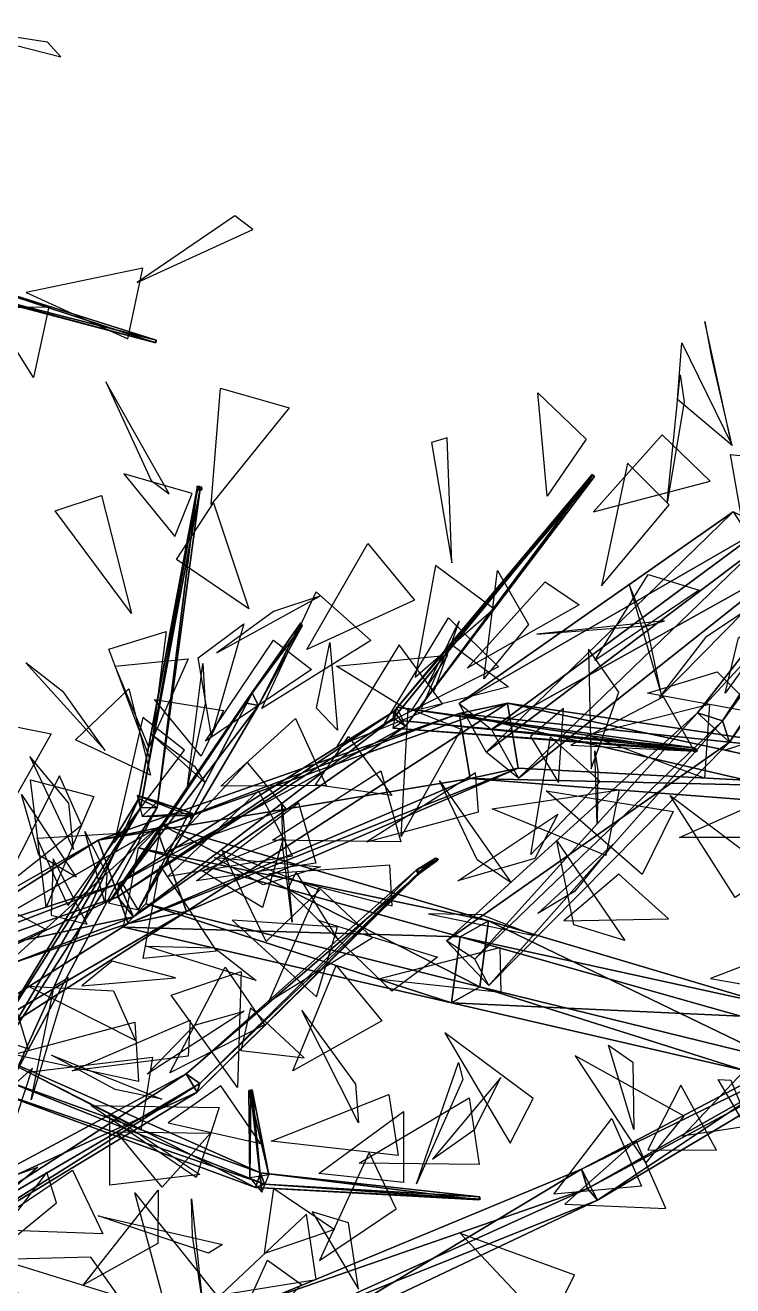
# Model space of a CAD drawing. Extents: x -154 to 171, y -158 to 169.
# Drawn here: x 92.1 to 120.8, y 2.1 to 53.1 of the extents above; entities that cross this region are included whole.
import ezdxf

# ---------------------------------------------------------------- set-up
doc = ezdxf.new("R2010")
doc.units = 0
doc.layers.add('Branches', color=15, linetype='CONTINUOUS')
doc.layers.add('Leaves', color=3, linetype='CONTINUOUS')

msp = doc.modelspace()

# ---------------------------------------------------------------- linework, layer by layer
at = {"layer": 'Branches', "color": 15}
for points in [[(97.456474, 40.371693, 258.036316), (87.174484, 42.998077, 260.845367), (87.386421, 43.541843, 261.207886)], [(97.44194, 40.256241, 258.094055), (87.386421, 43.541843, 261.207886), (87.249359, 42.94421, 261.533417)], [(97.44194, 40.256241, 258.094055), (97.456474, 40.371693, 258.036316), (87.386421, 43.541843, 261.207886)], [(97.456474, 40.371693, 258.036316), (97.407539, 40.271458, 257.969727), (87.174484, 42.998077, 260.845367)], [(97.407539, 40.271458, 257.969727), (87.249359, 42.94421, 261.533417), (87.174484, 42.998077, 260.845367)], [(97.407539, 40.271458, 257.969727), (97.44194, 40.256241, 258.094055), (87.249359, 42.94421, 261.533417)], [(97.44194, 40.256241, 258.094055), (97.407539, 40.271458, 257.969727), (97.456474, 40.371693, 258.036316)], [(115.128387, 34.92141, 281.244843), (107.078766, 25.045296, 283.081451), (107.086266, 25.315788, 283.812775)], [(115.128387, 34.92141, 281.244843), (115.136124, 34.885933, 281.120117), (107.078766, 25.045296, 283.081451)], [(115.136124, 34.885933, 281.120117), (107.561119, 24.719757, 283.61264), (107.078766, 25.045296, 283.081451)], [(115.220604, 34.838318, 281.206543), (115.128387, 34.92141, 281.244843), (107.086266, 25.315788, 283.812775)], [(115.220604, 34.838318, 281.206543), (107.086266, 25.315788, 283.812775), (107.561119, 24.719757, 283.61264)], [(115.136124, 34.885933, 281.120117), (115.220604, 34.838318, 281.206543), (107.561119, 24.719757, 283.61264)], [(115.220604, 34.838318, 281.206543), (115.136124, 34.885933, 281.120117), (115.128387, 34.92141, 281.244843)], [(127.919899, 34.497971, 215.540115), (127.176788, 35.217472, 215.495621), (119.395866, 25.259792, 209.751678)], [(127.176788, 35.217472, 215.495621), (120.401184, 24.946177, 208.337311), (119.395866, 25.259792, 209.751678)], [(127.176788, 35.217472, 215.495621), (127.916725, 35.191116, 214.756577), (120.401184, 24.946177, 208.337311)], [(127.916725, 35.191116, 214.756577), (120.681229, 24.083467, 209.849518), (120.401184, 24.946177, 208.337311)], [(127.916725, 35.191116, 214.756577), (127.919899, 34.497971, 215.540115), (120.681229, 24.083467, 209.849518)], [(99.130264, 34.309441, 312.997101), (99.120621, 34.373901, 312.881012), (96.755936, 21.799551, 307.345947)], [(99.120621, 34.373901, 312.881012), (97.49157, 21.431707, 307.567444), (96.755936, 21.799551, 307.345947)], [(99.130264, 34.309441, 312.997101), (96.755936, 21.799551, 307.345947), (96.821411, 21.414328, 308.092896)], [(99.241989, 34.342449, 312.92981), (96.821411, 21.414328, 308.092896), (97.49157, 21.431707, 307.567444)], [(99.241989, 34.342449, 312.92981), (99.130264, 34.309441, 312.997101), (96.821411, 21.414328, 308.092896)], [(99.120621, 34.373901, 312.881012), (99.241989, 34.342449, 312.92981), (97.49157, 21.431707, 307.567444)], [(99.123131, 34.380993, 313.0466), (99.113342, 34.455269, 312.940491), (99.120621, 34.373901, 312.881012)], [(99.113342, 34.455269, 312.940491), (99.241989, 34.342449, 312.92981), (99.120621, 34.373901, 312.881012)], [(99.113342, 34.455269, 312.940491), (99.229965, 34.431183, 312.992371), (99.241989, 34.342449, 312.92981)], [(99.229965, 34.431183, 312.992371), (99.113342, 34.455269, 312.940491), (99.123131, 34.380993, 313.0466)], [(99.23616, 34.370598, 313.072205), (99.180367, 34.405849, 312.892273), (99.12027, 34.348751, 313.001312)], [(99.304413, 34.29702, 312.989716), (99.23616, 34.370598, 313.072205), (99.12027, 34.348751, 313.001312)], [(99.304413, 34.29702, 312.989716), (99.12027, 34.348751, 313.001312), (99.192245, 34.271191, 312.914337)], [(99.123131, 34.380993, 313.0466), (99.120621, 34.373901, 312.881012), (99.130264, 34.309441, 312.997101)], [(99.229965, 34.431183, 312.992371), (99.123131, 34.380993, 313.0466), (99.130264, 34.309441, 312.997101)], [(99.229965, 34.431183, 312.992371), (99.130264, 34.309441, 312.997101), (99.241989, 34.342449, 312.92981)], [(99.23616, 34.370598, 313.072205), (99.293152, 34.424732, 312.968781), (99.180367, 34.405849, 312.892273)], [(99.293152, 34.424732, 312.968781), (99.192245, 34.271191, 312.914337), (99.180367, 34.405849, 312.892273)], [(99.293152, 34.424732, 312.968781), (99.304413, 34.29702, 312.989716), (99.192245, 34.271191, 312.914337)], [(99.23616, 34.370598, 313.072205), (99.304413, 34.29702, 312.989716), (99.293152, 34.424732, 312.968781)], [(127.919899, 34.497971, 215.540115), (119.395866, 25.259792, 209.751678), (120.681229, 24.083467, 209.849518)], [(122.122498, 32.784, 226.306274), (120.840019, 33.408081, 224.673233), (109.729584, 25.650368, 227.163971)], [(120.840019, 33.408081, 224.673233), (110.82415, 23.674646, 225.559174), (109.729584, 25.650368, 227.163971)], [(120.840019, 33.408081, 224.673233), (121.791519, 31.932009, 223.401642), (110.82415, 23.674646, 225.559174)], [(122.122498, 32.784, 226.306274), (109.729584, 25.650368, 227.163971), (111.040382, 24.590445, 229.362915)], [(123.073997, 31.307928, 225.034683), (122.122498, 32.784, 226.306274), (111.040382, 24.590445, 229.362915)], [(121.791519, 31.932009, 223.401642), (112.134949, 22.614723, 227.758118), (110.82415, 23.674646, 225.559174)], [(121.791519, 31.932009, 223.401642), (123.073997, 31.307928, 225.034683), (112.134949, 22.614723, 227.758118)], [(123.073997, 31.307928, 225.034683), (111.040382, 24.590445, 229.362915), (112.134949, 22.614723, 227.758118)], [(103.37645, 28.792986, 306.188019), (103.250229, 28.813244, 306.211121), (101.05368, 25.673254, 298.216675)], [(103.250229, 28.813244, 306.211121), (101.351089, 26.059858, 297.892242), (101.05368, 25.673254, 298.216675)], [(103.37645, 28.792986, 306.188019), (101.05368, 25.673254, 298.216675), (101.605927, 25.565714, 298.076782)], [(103.322449, 28.907248, 306.157959), (101.605927, 25.565714, 298.076782), (101.351089, 26.059858, 297.892242)], [(103.250229, 28.813244, 306.211121), (103.322449, 28.907248, 306.157959), (101.351089, 26.059858, 297.892242)], [(103.322449, 28.907248, 306.157959), (103.37645, 28.792986, 306.188019), (101.605927, 25.565714, 298.076782)], [(103.322449, 28.907248, 306.157959), (103.250229, 28.813244, 306.211121), (103.37645, 28.792986, 306.188019)], [(101.351089, 26.059858, 297.892242), (96.73233, 17.278275, 287.897186), (96.115997, 18.315847, 287.394043)], [(101.05368, 25.673254, 298.216675), (101.351089, 26.059858, 297.892242), (96.115997, 18.315847, 287.394043)], [(101.351089, 26.059858, 297.892242), (101.605927, 25.565714, 298.076782), (96.73233, 17.278275, 287.897186)], [(101.605927, 25.565714, 298.076782), (101.05368, 25.673254, 298.216675), (95.518959, 17.570374, 288.286987)], [(101.05368, 25.673254, 298.216675), (96.115997, 18.315847, 287.394043), (95.518959, 17.570374, 288.286987)], [(101.605927, 25.565714, 298.076782), (95.518959, 17.570374, 288.286987), (96.73233, 17.278275, 287.897186)], [(109.739594, 25.237051, 228.398285), (111.691399, 25.662872, 226.623642), (97.468338, 20.597092, 208.345963)], [(111.691399, 25.662872, 226.623642), (98.68544, 17.211884, 208.865463), (97.468338, 20.597092, 208.345963)], [(111.691399, 25.662872, 226.623642), (112.124939, 23.02804, 226.523804), (98.68544, 17.211884, 208.865463)], [(126.802177, 23.4238, 244.406158), (111.691399, 25.662872, 226.623642), (109.739594, 25.237051, 228.398285)], [(126.802177, 23.4238, 244.406158), (127.695541, 22.206717, 242.97644), (111.691399, 25.662872, 226.623642)], [(127.695541, 22.206717, 242.97644), (112.124939, 23.02804, 226.523804), (111.691399, 25.662872, 226.623642)], [(110.173134, 22.602219, 228.298447), (109.739594, 25.237051, 228.398285), (95.102844, 20.10955, 211.062119)], [(109.739594, 25.237051, 228.398285), (97.468338, 20.597092, 208.345963), (95.102844, 20.10955, 211.062119)], [(107.086266, 25.315788, 283.812775), (95.889572, 17.810354, 287.033173), (95.941071, 18.352367, 288.419678)], [(107.086266, 25.315788, 283.812775), (107.078766, 25.045296, 283.081451), (95.889572, 17.810354, 287.033173)], [(107.078766, 25.045296, 283.081451), (96.536644, 17.001772, 288.125366), (95.889572, 17.810354, 287.033173)], [(107.561119, 24.719757, 283.61264), (107.086266, 25.315788, 283.812775), (95.941071, 18.352367, 288.419678)], [(107.078766, 25.045296, 283.081451), (107.561119, 24.719757, 283.61264), (96.536644, 17.001772, 288.125366)], [(119.208519, 23.720146, 290.629852), (107.192307, 25.489943, 283.667999), (107.05098, 24.650551, 283.75943)], [(119.249527, 23.849741, 290.627472), (107.482864, 24.940348, 283.079437), (107.192307, 25.489943, 283.667999)], [(119.208519, 23.720146, 290.629852), (119.249527, 23.849741, 290.627472), (107.192307, 25.489943, 283.667999)], [(120.681229, 24.083467, 209.849518), (119.395866, 25.259792, 209.751678), (109.219238, 16.027666, 207.874481)], [(119.395866, 25.259792, 209.751678), (110.368118, 15.285884, 205.794739), (109.219238, 16.027666, 207.874481)], [(126.488823, 21.347147, 244.466156), (109.739594, 25.237051, 228.398285), (110.173134, 22.602219, 228.298447)], [(126.488823, 21.347147, 244.466156), (126.802177, 23.4238, 244.406158), (109.739594, 25.237051, 228.398285)], [(119.395866, 25.259792, 209.751678), (120.401184, 24.946177, 208.337311), (110.368118, 15.285884, 205.794739)], [(107.561119, 24.719757, 283.61264), (95.941071, 18.352367, 288.419678), (96.536644, 17.001772, 288.125366)], [(119.284637, 23.764021, 290.527954), (107.05098, 24.650551, 283.75943), (107.482864, 24.940348, 283.079437)], [(119.284637, 23.764021, 290.527954), (119.208519, 23.720146, 290.629852), (107.05098, 24.650551, 283.75943)], [(119.249527, 23.849741, 290.627472), (119.284637, 23.764021, 290.527954), (107.482864, 24.940348, 283.079437)], [(120.401184, 24.946177, 208.337311), (110.930428, 14.222828, 207.974014), (110.368118, 15.285884, 205.794739)], [(120.401184, 24.946177, 208.337311), (120.681229, 24.083467, 209.849518), (110.930428, 14.222828, 207.974014)], [(120.681229, 24.083467, 209.849518), (109.219238, 16.027666, 207.874481), (110.930428, 14.222828, 207.974014)], [(119.298965, 23.674492, 290.68631), (119.249527, 23.849741, 290.627472), (119.208519, 23.720146, 290.629852)], [(119.37999, 23.713737, 290.592682), (119.208519, 23.720146, 290.629852), (119.284637, 23.764021, 290.527954)], [(119.37999, 23.713737, 290.592682), (119.298965, 23.674492, 290.68631), (119.208519, 23.720146, 290.629852)], [(119.355667, 23.791103, 290.694153), (119.284637, 23.764021, 290.527954), (119.249527, 23.849741, 290.627472)], [(119.298965, 23.674492, 290.68631), (119.355667, 23.791103, 290.694153), (119.249527, 23.849741, 290.627472)], [(119.355667, 23.791103, 290.694153), (119.37999, 23.713737, 290.592682), (119.284637, 23.764021, 290.527954)], [(119.355667, 23.791103, 290.694153), (119.298965, 23.674492, 290.68631), (119.37999, 23.713737, 290.592682)], [(112.124939, 23.02804, 226.523804), (96.319946, 16.724342, 211.581619), (98.68544, 17.211884, 208.865463)], [(112.124939, 23.02804, 226.523804), (110.173134, 22.602219, 228.298447), (96.319946, 16.724342, 211.581619)], [(127.695541, 22.206717, 242.97644), (110.173134, 22.602219, 228.298447), (112.124939, 23.02804, 226.523804)], [(110.173134, 22.602219, 228.298447), (95.102844, 20.10955, 211.062119), (96.319946, 16.724342, 211.581619)], [(127.695541, 22.206717, 242.97644), (126.488823, 21.347147, 244.466156), (110.173134, 22.602219, 228.298447)], [(96.821411, 21.414328, 308.092896), (96.755936, 21.799551, 307.345947), (90.334122, 11.233939, 300.908997)], [(96.755936, 21.799551, 307.345947), (91.592209, 10.338075, 301.214417), (90.334122, 11.233939, 300.908997)], [(96.755936, 21.799551, 307.345947), (97.49157, 21.431707, 307.567444), (91.592209, 10.338075, 301.214417)], [(98.769951, 21.244194, 321.56897), (97.505569, 21.66745, 307.609192), (96.680923, 21.91003, 307.722687)], [(98.801208, 21.104343, 321.536835), (96.680923, 21.91003, 307.722687), (96.882423, 21.068108, 307.674408)], [(98.801208, 21.104343, 321.536835), (98.769951, 21.244194, 321.56897), (96.680923, 21.91003, 307.722687)], [(98.90728, 21.203703, 321.536285), (96.882423, 21.068108, 307.674408), (97.505569, 21.66745, 307.609192)], [(98.769951, 21.244194, 321.56897), (98.90728, 21.203703, 321.536285), (97.505569, 21.66745, 307.609192)], [(96.821411, 21.414328, 308.092896), (90.334122, 11.233939, 300.908997), (90.413414, 10.420719, 302.25473)], [(97.49157, 21.431707, 307.567444), (90.413414, 10.420719, 302.25473), (91.592209, 10.338075, 301.214417)], [(97.49157, 21.431707, 307.567444), (96.821411, 21.414328, 308.092896), (90.413414, 10.420719, 302.25473)], [(98.90728, 21.203703, 321.536285), (98.801208, 21.104343, 321.536835), (96.882423, 21.068108, 307.674408)], [(98.853249, 21.120546, 321.888214), (98.90728, 21.203703, 321.536285), (98.769951, 21.244194, 321.56897)], [(98.875893, 21.002228, 321.8396), (98.769951, 21.244194, 321.56897), (98.801208, 21.104343, 321.536835)], [(98.875893, 21.002228, 321.8396), (98.853249, 21.120546, 321.888214), (98.769951, 21.244194, 321.56897)], [(98.972572, 21.088587, 321.848022), (98.801208, 21.104343, 321.536835), (98.90728, 21.203703, 321.536285)], [(98.972572, 21.088587, 321.848022), (98.875893, 21.002228, 321.8396), (98.801208, 21.104343, 321.536835)], [(98.853249, 21.120546, 321.888214), (98.972572, 21.088587, 321.848022), (98.90728, 21.203703, 321.536285)], [(98.853249, 21.120546, 321.888214), (98.875893, 21.002228, 321.8396), (98.972572, 21.088587, 321.848022)], [(95.102844, 20.10955, 211.062119), (97.468338, 20.597092, 208.345963), (80.32798, 10.709575, 195.403183)], [(97.468338, 20.597092, 208.345963), (81.88755, 6.437407, 196.074554), (80.32798, 10.709575, 195.403183)], [(97.468338, 20.597092, 208.345963), (98.68544, 17.211884, 208.865463), (81.88755, 6.437407, 196.074554)], [(110.928467, 16.840075, 208.025299), (96.745628, 19.796095, 207.808624), (97.653122, 20.733969, 211.003708)], [(110.575958, 14.163156, 208.919174), (97.653122, 20.733969, 211.003708), (97.042656, 17.525339, 212.118958)], [(110.575958, 14.163156, 208.919174), (110.928467, 16.840075, 208.025299), (97.653122, 20.733969, 211.003708)], [(96.319946, 16.724342, 211.581619), (95.102844, 20.10955, 211.062119), (78.315376, 10.555648, 199.533569)], [(95.102844, 20.10955, 211.062119), (80.32798, 10.709575, 195.403183), (78.315376, 10.555648, 199.533569)], [(109.769226, 16.194429, 205.509659), (96.135162, 16.587465, 208.923874), (96.745628, 19.796095, 207.808624)], [(110.928467, 16.840075, 208.025299), (109.769226, 16.194429, 205.509659), (96.745628, 19.796095, 207.808624)], [(108.83091, 19.26652, 287.112183), (108.777168, 19.382813, 287.090668), (107.995575, 18.891289, 286.19632)], [(108.777168, 19.382813, 287.090668), (108.146172, 18.832138, 286.087219), (107.995575, 18.891289, 286.19632)], [(108.83091, 19.26652, 287.112183), (107.995575, 18.891289, 286.19632), (108.087662, 18.727577, 286.241241)], [(108.882256, 19.346401, 287.02356), (108.087662, 18.727577, 286.241241), (108.146172, 18.832138, 286.087219)], [(108.882256, 19.346401, 287.02356), (108.83091, 19.26652, 287.112183), (108.087662, 18.727577, 286.241241)], [(108.777168, 19.382813, 287.090668), (108.882256, 19.346401, 287.02356), (108.146172, 18.832138, 286.087219)], [(108.882256, 19.346401, 287.02356), (108.777168, 19.382813, 287.090668), (108.83091, 19.26652, 287.112183)], [(108.087662, 18.727577, 286.241241), (107.995575, 18.891289, 286.19632), (98.666115, 10.641603, 279.940399)], [(107.995575, 18.891289, 286.19632), (99.225838, 10.253478, 279.333344), (98.666115, 10.641603, 279.940399)], [(108.087662, 18.727577, 286.241241), (98.666115, 10.641603, 279.940399), (99.116211, 9.89132, 280.163574)], [(108.146172, 18.832138, 286.087219), (99.116211, 9.89132, 280.163574), (99.225838, 10.253478, 279.333344)], [(108.146172, 18.832138, 286.087219), (108.087662, 18.727577, 286.241241), (99.116211, 9.89132, 280.163574)], [(107.995575, 18.891289, 286.19632), (108.146172, 18.832138, 286.087219), (99.225838, 10.253478, 279.333344)], [(96.536644, 17.001772, 288.125366), (95.941071, 18.352367, 288.419678), (82.705978, 14.050077, 289.903198)], [(95.941071, 18.352367, 288.419678), (82.776672, 13.300486, 287.804199), (82.705978, 14.050077, 289.903198)], [(95.941071, 18.352367, 288.419678), (95.889572, 17.810354, 287.033173), (82.776672, 13.300486, 287.804199)], [(95.889572, 17.810354, 287.033173), (83.396294, 11.971455, 289.484222), (82.776672, 13.300486, 287.804199)], [(95.889572, 17.810354, 287.033173), (96.536644, 17.001772, 288.125366), (83.396294, 11.971455, 289.484222)], [(109.416718, 13.517512, 206.403534), (97.042656, 17.525339, 212.118958), (96.135162, 16.587465, 208.923874)], [(109.416718, 13.517512, 206.403534), (110.575958, 14.163156, 208.919174), (97.042656, 17.525339, 212.118958)], [(98.68544, 17.211884, 208.865463), (79.874947, 6.283481, 200.204941), (81.88755, 6.437407, 196.074554)], [(98.68544, 17.211884, 208.865463), (96.319946, 16.724342, 211.581619), (79.874947, 6.283481, 200.204941)], [(96.536644, 17.001772, 288.125366), (82.705978, 14.050077, 289.903198), (83.396294, 11.971455, 289.484222)], [(96.319946, 16.724342, 211.581619), (78.315376, 10.555648, 199.533569), (79.874947, 6.283481, 200.204941)], [(109.769226, 16.194429, 205.509659), (109.416718, 13.517512, 206.403534), (96.135162, 16.587465, 208.923874)], [(122.414726, 13.422939, 200.812943), (109.769226, 16.194429, 205.509659), (110.928467, 16.840075, 208.025299)], [(122.568497, 11.2194, 201.293381), (110.928467, 16.840075, 208.025299), (110.575958, 14.163156, 208.919174)], [(122.568497, 11.2194, 201.293381), (122.414726, 13.422939, 200.812943), (110.928467, 16.840075, 208.025299)], [(121.145325, 12.970659, 198.997971), (109.416718, 13.517512, 206.403534), (109.769226, 16.194429, 205.509659)], [(122.414726, 13.422939, 200.812943), (121.145325, 12.970659, 198.997971), (109.769226, 16.194429, 205.509659)], [(121.299095, 10.76712, 199.478409), (110.575958, 14.163156, 208.919174), (109.416718, 13.517512, 206.403534)], [(121.299095, 10.76712, 199.478409), (122.568497, 11.2194, 201.293381), (110.575958, 14.163156, 208.919174)], [(121.145325, 12.970659, 198.997971), (121.299095, 10.76712, 199.478409), (109.416718, 13.517512, 206.403534)], [(126.601913, 12.586138, 206.344437), (126.642082, 13.051971, 205.829544), (114.684875, 6.779837, 201.805267)], [(126.642082, 13.051971, 205.829544), (115.334023, 5.525617, 201.657104), (114.684875, 6.779837, 201.805267)], [(126.642082, 13.051971, 205.829544), (126.931023, 12.416675, 205.747055), (115.334023, 5.525617, 201.657104)], [(126.601913, 12.586138, 206.344437), (114.684875, 6.779837, 201.805267), (114.932198, 5.986637, 202.938675)], [(126.931023, 12.416675, 205.747055), (126.601913, 12.586138, 206.344437), (114.932198, 5.986637, 202.938675)], [(126.931023, 12.416675, 205.747055), (114.932198, 5.986637, 202.938675), (115.334023, 5.525617, 201.657104)], [(101.483612, 6.032107, 310.770294), (90.81739, 11.436248, 301.67215), (90.22374, 10.175716, 301.788147)], [(101.483612, 6.032107, 310.770294), (101.687576, 6.62534, 310.660034), (90.81739, 11.436248, 301.67215)], [(101.687576, 6.62534, 310.660034), (91.298615, 10.380769, 300.917847), (90.81739, 11.436248, 301.67215)], [(99.116211, 9.89132, 280.163574), (98.666115, 10.641603, 279.940399), (86.663254, 4.213484, 276.976532)], [(98.666115, 10.641603, 279.940399), (87.451332, 3.369686, 275.818604), (86.663254, 4.213484, 276.976532)], [(99.225838, 10.253478, 279.333344), (87.382889, 2.792693, 277.347076), (87.451332, 3.369686, 275.818604)], [(99.225838, 10.253478, 279.333344), (99.116211, 9.89132, 280.163574), (87.382889, 2.792693, 277.347076)], [(98.666115, 10.641603, 279.940399), (99.225838, 10.253478, 279.333344), (87.451332, 3.369686, 275.818604)], [(101.841393, 6.163198, 310.259918), (90.22374, 10.175716, 301.788147), (91.298615, 10.380769, 300.917847)], [(101.687576, 6.62534, 310.660034), (101.841393, 6.163198, 310.259918), (91.298615, 10.380769, 300.917847)], [(99.116211, 9.89132, 280.163574), (86.663254, 4.213484, 276.976532), (87.382889, 2.792693, 277.347076)], [(101.841393, 6.163198, 310.259918), (101.483612, 6.032107, 310.770294), (90.22374, 10.175716, 301.788147)], [(101.215729, 9.966551, 322.554291), (101.344292, 9.985091, 322.552734), (102.023193, 6.540543, 310.493164)], [(101.344292, 9.985091, 322.552734), (101.215729, 9.966551, 322.554291), (101.295753, 9.869435, 322.586517)], [(101.295753, 9.869435, 322.586517), (101.215729, 9.966551, 322.554291), (101.255898, 6.429856, 310.502319)], [(101.215729, 9.966551, 322.554291), (102.023193, 6.540543, 310.493164), (101.255898, 6.429856, 310.502319)], [(101.295753, 9.869435, 322.586517), (101.255898, 6.429856, 310.502319), (101.73349, 5.850247, 310.694763)], [(101.344292, 9.985091, 322.552734), (101.295753, 9.869435, 322.586517), (101.73349, 5.850247, 310.694763)], [(101.344292, 9.985091, 322.552734), (101.73349, 5.850247, 310.694763), (102.023193, 6.540543, 310.493164)], [(114.932198, 5.986637, 202.938675), (114.684875, 6.779837, 201.805267), (101.896133, 1.461048, 202.222763)], [(114.684875, 6.779837, 201.805267), (102.42054, -0.597537, 201.988235), (101.896133, 1.461048, 202.222763)], [(114.684875, 6.779837, 201.805267), (115.334023, 5.525617, 201.657104), (102.42054, -0.597537, 201.988235)], [(110.530426, 5.528934, 314.93161), (101.687576, 6.62534, 310.660034), (101.483612, 6.032107, 310.770294)], [(110.587639, 5.557257, 314.818481), (101.483612, 6.032107, 310.770294), (101.841393, 6.163198, 310.259918)], [(110.530426, 5.528934, 314.93161), (110.555199, 5.652606, 314.900543), (101.687576, 6.62534, 310.660034)], [(110.555199, 5.652606, 314.900543), (101.841393, 6.163198, 310.259918), (101.687576, 6.62534, 310.660034)], [(110.555199, 5.652606, 314.900543), (110.587639, 5.557257, 314.818481), (101.841393, 6.163198, 310.259918)], [(110.587639, 5.557257, 314.818481), (110.530426, 5.528934, 314.93161), (101.483612, 6.032107, 310.770294)], [(114.932198, 5.986637, 202.938675), (101.896133, 1.461048, 202.222763), (102.329689, 0.290357, 203.930191)], [(115.334023, 5.525617, 201.657104), (114.932198, 5.986637, 202.938675), (102.329689, 0.290357, 203.930191)], [(110.530426, 5.528934, 314.93161), (110.587639, 5.557257, 314.818481), (110.555199, 5.652606, 314.900543)], [(115.334023, 5.525617, 201.657104), (102.329689, 0.290357, 203.930191), (102.42054, -0.597537, 201.988235)], [(98.720581, -2.787806, 272.156464), (86.679489, 2.952146, 275.778809), (87.750206, 4.463056, 276.582245)], [(98.568878, -3.910409, 272.838867), (87.750206, 4.463056, 276.582245), (87.06778, 2.960661, 277.781189)], [(98.568878, -3.910409, 272.838867), (98.720581, -2.787806, 272.156464), (87.750206, 4.463056, 276.582245)], [(98.061058, -3.785143, 271.624207), (87.06778, 2.960661, 277.781189), (86.679489, 2.952146, 275.778809)], [(98.720581, -2.787806, 272.156464), (98.061058, -3.785143, 271.624207), (86.679489, 2.952146, 275.778809)], [(98.061058, -3.785143, 271.624207), (98.568878, -3.910409, 272.838867), (87.06778, 2.960661, 277.781189)]]:
    msp.add_3dface(points, dxfattribs=at)
at = {"layer": 'Leaves', "color": 3}
for points in [[(88.551193, 53.128834, 274.22168), (93.59919, 51.843174, 273.882813), (93.053627, 52.439766, 276.77182)], [(96.687668, 42.698647, 258.688232), (101.374733, 44.857231, 259.476837), (100.641373, 45.408443, 256.620544)], [(92.187057, 42.293133, 262.017792), (96.303726, 40.418064, 264.623016), (96.915527, 43.286804, 263.993713)], [(90.695862, 41.68108, 257.778046), (93.099648, 41.720596, 253.144455), (92.487846, 38.851856, 253.773773)], [(120.76828, 36.154171, 222.611969), (119.682327, 41.126106, 221.449844), (119.956848, 39.671127, 218.840698)], [(120.802361, 36.098206, 229.16951), (118.578491, 37.969128, 233.505875), (118.752724, 40.255268, 231.571136)], [(118.157616, 33.777397, 224.083588), (118.692169, 38.955605, 223.69577), (118.84893, 37.861523, 220.906784)], [(95.416565, 38.679703, 258.239014), (97.249954, 34.685566, 255.422012), (97.983315, 34.134354, 258.27829)], [(99.684402, 33.71244, 310.530121), (100.061905, 38.427418, 308.321838), (102.838417, 37.629616, 309.130859)], [(113.294868, 34.050137, 279.588806), (112.926186, 38.228378, 276.481323), (114.876297, 36.356117, 275.180664)], [(109.434158, 31.347033, 282.63739), (109.241112, 36.408894, 283.898438), (108.614609, 36.225483, 280.970337)], [(115.179939, 33.413303, 283.331848), (119.905807, 34.656986, 285.16745), (117.955696, 36.529247, 286.468109)], [(115.497665, 30.412821, 229.069839), (118.245743, 33.694271, 232.058182), (116.554794, 35.387085, 230.248459)], [(121.619461, 30.641836, 210.075302), (120.726624, 35.736103, 210.783325), (122.763824, 35.51432, 208.5923)], [(98.215652, 32.41124, 314.287689), (98.919678, 34.157906, 319.156311), (96.143166, 34.955708, 318.34729)], [(96.45649, 29.289671, 309.295013), (93.358818, 33.457333, 309.828888), (95.245575, 34.068291, 307.577911)], [(101.207268, 29.477728, 304.812927), (98.282776, 31.481644, 308.644592), (99.778786, 33.772385, 307.413971)], [(103.559898, 27.830816, 299.379822), (106.032211, 32.121288, 301.031952), (107.921692, 29.826916, 301.439026)], [(107.955132, 26.706322, 285.585297), (111.136749, 29.480762, 288.656097), (108.778702, 31.233601, 288.05014)], [(110.733765, 26.64348, 223.881943), (111.291809, 31.037586, 221.119614), (112.549606, 28.841251, 219.509003)], [(115.236977, 27.389402, 230.730118), (117.394516, 30.875692, 233.961334), (119.458649, 30.236219, 231.880371)], [(101.735718, 25.443544, 294.555481), (103.944031, 30.173586, 294.548645), (106.15361, 28.191263, 294.982422)], [(110.053375, 27.07979, 284.289825), (113.213707, 30.575891, 286.534729), (114.592194, 29.646023, 284.03772)], [(117.94677, 25.926861, 211.034409), (117.375954, 28.605577, 215.478348), (116.618149, 30.463737, 213.248337)], [(99.914055, 27.695868, 311.760529), (104.093254, 29.989851, 313.886993), (102.206497, 29.378893, 316.13797)], [(117.856575, 25.885893, 290.609985), (119.775902, 28.374537, 294.778046), (121.289352, 29.390064, 292.395142)], [(120.517563, 26.058044, 239.44371), (121.050774, 28.311243, 244.122253), (123.058716, 29.606071, 242.307983)], [(99.692863, 24.319473, 216.72316), (99.153557, 27.500708, 220.826675), (101.00808, 28.873634, 218.909439)], [(106.670113, 24.7675, 217.583435), (109.304077, 29.113554, 218.776749), (111.321121, 27.129677, 217.77887)], [(108.708748, 26.149454, 229.952164), (108.477043, 26.429247, 235.159653), (109.734772, 28.983519, 234.214233)], [(112.878662, 28.448652, 282.08197), (117.428886, 28.808714, 279.549042), (118.055389, 28.992125, 282.477142)], [(97.194489, 23.409172, 291.619568), (95.538635, 27.843349, 293.820984), (97.859596, 28.567707, 292.063568)], [(99.457054, 24.112555, 307.360016), (102.203674, 28.217522, 305.670227), (103.751656, 27.021902, 307.944916)], [(104.807137, 24.558632, 225.741699), (103.952362, 25.455536, 230.812683), (104.493515, 28.120235, 229.545197)], [(104.758827, 27.163481, 304.82254), (109.254639, 27.59778, 307.439606), (107.758629, 25.307039, 308.670227)], [(104.775665, 23.902527, 287.042786), (109.053436, 25.625492, 289.488617), (107.30172, 28.01697, 289.027832)], [(108.195702, 25.421604, 280.93277), (109.371269, 28.069088, 276.590088), (111.729317, 26.31625, 277.196045)], [(115.077942, 22.99888, 210.818039), (116.205521, 26.1033, 214.860458), (114.975525, 27.846689, 212.751495)], [(95.38398, 23.73484, 309.933258), (93.718887, 26.091518, 314.283386), (92.170914, 27.287138, 312.008698)], [(97.156815, 23.877958, 310.576965), (95.792351, 27.152327, 314.406677), (98.753403, 27.452652, 314.029846)], [(98.727402, 22.291166, 284.971191), (99.343307, 27.271357, 283.53302), (99.437225, 25.63126, 281.022797)], [(117.368683, 26.060623, 223.250565), (120.188934, 26.933655, 218.94545), (121.879883, 25.240839, 220.755173)], [(97.228432, 22.744902, 320.625366), (94.189949, 24.169184, 324.623993), (96.346031, 26.24292, 324.398315)], [(100.184013, 25.362238, 301.135742), (99.28302, 23.509979, 305.932343), (97.393539, 25.804352, 305.525269)], [(114.257767, 23.954636, 230.300674), (119.268051, 23.715015, 231.746231), (118.010254, 25.91135, 233.356842)], [(114.938293, 24.380795, 285.415344), (119.87606, 25.61261, 284.252991), (119.668793, 22.624916, 284.077728)], [(95.752373, 19.994621, 289.593872), (98.602707, 23.759087, 291.819733), (96.91214, 25.082636, 289.724457)], [(100.078354, 22.293518, 315.199524), (103.104637, 25.042801, 318.444977), (104.340889, 22.319237, 318.21283)], [(107.37793, 20.251633, 284.762939), (107.667595, 25.450111, 285.139648), (109.811653, 24.604156, 283.219391)], [(112.626099, 24.312309, 289.317017), (113.752029, 22.449665, 294.061768), (113.959297, 25.437359, 294.23703)], [(120.527138, 23.76058, 232.180725), (125.4813, 25.377701, 232.482651), (125.567604, 22.407045, 232.073074)], [(90.632339, 19.909557, 204.58757), (91.304153, 24.799839, 206.285751), (93.197983, 24.416382, 203.990891)], [(99.007095, 23.109926, 297.790161), (99.432487, 22.443111, 302.950043), (97.222908, 24.425436, 302.516266)], [(103.9142, 22.344639, 282.232178), (105.252686, 24.311481, 277.585693), (107.004402, 21.920004, 278.046478)], [(112.636284, 19.529409, 204.926498), (113.435646, 24.293865, 202.948883), (115.448296, 22.478138, 201.663437)], [(115.354088, 22.928034, 237.12912), (115.319046, 20.75765, 241.876556), (115.232742, 23.728306, 242.286133)], [(94.100525, 19.732334, 308.377655), (93.917755, 21.607437, 313.246002), (92.330887, 23.493357, 311.535706)], [(97.804199, 19.631695, 304.830292), (101.14019, 23.253986, 303.098175), (102.727058, 21.368067, 304.808472)], [(91.250435, 18.194124, 290.447754), (94.429832, 20.709902, 293.735931), (93.539032, 22.717688, 291.692596)], [(93.003555, 17.390085, 302.312988), (92.360641, 22.552511, 301.881683), (94.9254, 21.882864, 300.476837)], [(102.173691, 20.101374, 209.453613), (106.558426, 22.921556, 209.719467), (107.367928, 20.043718, 209.969971)], [(105.992172, 20.041765, 210.39592), (110.515877, 21.258905, 212.699097), (110.398842, 22.828978, 210.145432)], [(108.935654, 22.505442, 285.376251), (111.839027, 18.378511, 286.713745), (110.460541, 19.30838, 289.210754)], [(97.923012, 18.634983, 205.079086), (101.604057, 22.109949, 203.804535), (102.98484, 19.464092, 204.109314)], [(111.068016, 21.371895, 221.715149), (116.221748, 22.150658, 222.002426), (115.680595, 19.485958, 223.269913)], [(113.259079, 22.104017, 225.075943), (118.409912, 21.270964, 224.917816), (117.152184, 18.716692, 225.863235)], [(94.209381, 18.601801, 290.07486), (92.699135, 19.499382, 294.990479), (92.000816, 21.953362, 293.412384)], [(99.084183, 18.459133, 287.695831), (103.228134, 21.624779, 287.933228), (103.926453, 19.170799, 289.511322)], [(102.967979, 16.779419, 284.718781), (102.591576, 19.822557, 288.943451), (102.543655, 21.64521, 286.561096)], [(118.28318, 21.915083, 289.18866), (122.427559, 18.79561, 288.602997), (120.914108, 17.780083, 290.985901)], [(118.668076, 20.219465, 206.426559), (122.58461, 21.955875, 203.444016), (123.814606, 20.212488, 205.552979)], [(109.679741, 18.455311, 204.754318), (113.729713, 21.16398, 202.880585), (112.799561, 19.363325, 200.668701)], [(95.462509, 18.719912, 215.27005), (95.37674, 17.575396, 220.362473), (94.567245, 20.453234, 220.111969)], [(95.987045, 20.395378, 315.681213), (93.871498, 17.462021, 319.445526), (92.635246, 20.185585, 319.677673)], [(99.324745, 18.861954, 205.149246), (102.612625, 20.205544, 201.32373), (101.758675, 17.382559, 200.774628)], [(112.919868, 17.138498, 202.580765), (115.955963, 19.928749, 199.379715), (114.409828, 18.021126, 197.656219)], [(113.687553, 20.08164, 231.438858), (116.449142, 16.042088, 233.257004), (114.38501, 16.681561, 235.337967)], [(100.124947, 19.683676, 320.16864), (104.074165, 18.075319, 323.179779), (101.918083, 16.001581, 323.405457)], [(93.19561, 17.070576, 212.915329), (94.657066, 16.708239, 217.91362), (93.276283, 19.354095, 217.608841)], [(97.620605, 19.071257, 310.390503), (99.895805, 15.612813, 313.570526), (96.934753, 15.312487, 313.947357)], [(99.8237, 19.398031, 293.438599), (104.113258, 19.027079, 296.390228), (101.792297, 18.302721, 298.147644)], [(102.019882, 18.737822, 287.416016), (107.020233, 17.447439, 286.653503), (106.926315, 19.087536, 289.163727)], [(103.125389, 18.79328, 222.295685), (104.790382, 16.12289, 226.460632), (102.773338, 18.106768, 227.458511)], [(113.97628, 16.84297, 210.819229), (118.221031, 16.919342, 213.856705), (116.208382, 18.735069, 215.142151)], [(102.016525, 13.562171, 279.399567), (104.043343, 18.185886, 278.071686), (106.218605, 16.153137, 277.702667)], [(88.505638, 14.487136, 295.573425), (90.752281, 17.69368, 299.026031), (92.966385, 16.49703, 297.393311)], [(100.535164, 16.867357, 213.521164), (103.953911, 13.76513, 215.958038), (104.807861, 16.588116, 216.507141)], [(104.022987, 16.871559, 215.578232), (108.861259, 15.365991, 216.832977), (107.006737, 13.993065, 218.750214)], [(108.492706, 17.116211, 287.388916), (112.78598, 16.238594, 290.225769), (110.641922, 17.084549, 292.146027)], [(119.917404, 14.50437, 205.393768), (124.839104, 13.640228, 206.903793), (124.790726, 16.359468, 205.637543)], [(97.05233, 15.816189, 285.905579), (99.818253, 15.741534, 281.479065), (101.50882, 14.417984, 283.574341)], [(106.42141, 14.477803, 282.888458), (111.380753, 15.755527, 281.87735), (111.428673, 13.932874, 284.259705)], [(94.441849, 14.199455, 306.459656), (98.237984, 14.534424, 310.027191), (95.673225, 15.204072, 311.432037)], [(98.008842, 10.6814, 277.186249), (100.246696, 14.963363, 275.209686), (101.848106, 12.623314, 274.230072)], [(102.999657, 10.766515, 320.797974), (104.749954, 15.029408, 323.250366), (106.598022, 12.786608, 323.994995)], [(92.38858, 9.589692, 278.462402), (93.328979, 14.190942, 280.741486), (93.889893, 14.547335, 277.81601)], [(100.74511, 10.085466, 315.702972), (98.066032, 13.822939, 318.173553), (100.900444, 14.784709, 317.970764)], [(87.766891, 13.227997, 291.471039), (92.273224, 11.651179, 293.582092), (91.509773, 14.1938, 294.979309)], [(92.255173, 14.185357, 286.07074), (95.723984, 14.000081, 282.174194), (96.614784, 11.992296, 284.217529)], [(100.891617, 11.584431, 283.663055), (103.447739, 11.281577, 288.204468), (101.272476, 13.314327, 288.573486)], [(94.053047, 10.7558, 301.613617), (98.834244, 12.806425, 301.18338), (98.751114, 11.356537, 303.808441)], [(97.085083, 10.624824, 307.385284), (99.008049, 12.611269, 311.813202), (101.028122, 13.173094, 309.667603)], [(103.352341, 13.20046, 206.310654), (105.535263, 10.224684, 202.618835), (105.652298, 8.654612, 205.172501)], [(91.667969, 11.424822, 200.755066), (96.585808, 12.728923, 199.587097), (96.733452, 10.332749, 201.386139)], [(109.149376, 12.299826, 209.988419), (111.806038, 7.832518, 210.473511), (112.736191, 9.633173, 212.685394)], [(115.785614, 11.79993, 199.743927), (116.765388, 11.106536, 194.663651), (116.813766, 8.387296, 195.929901)], [(92.2565, 10.71089, 298.456238), (97.308983, 11.308824, 299.624542), (96.832085, 8.360262, 299.344269)], [(93.213684, 11.394077, 208.140701), (97.68438, 9.616426, 210.16626), (95.79055, 9.999884, 212.461121)], [(114.437202, 11.368487, 207.606033), (117.302582, 7.0207, 207.236832), (118.848717, 8.928324, 208.960327)], [(118.776688, 8.110435, 200.538757), (121.930733, 11.448939, 198.057556), (123.371117, 8.819507, 198.164215)], [(91.530411, 10.04676, 305.591064), (91.516258, 8.03417, 310.407623), (92.447937, 10.874387, 310.662872)], [(108.007744, 6.182539, 201.693115), (109.709137, 11.09363, 202.179382), (109.884804, 10.405071, 199.264755)], [(108.652458, 7.182221, 315.620972), (110.359772, 8.376269, 320.407318), (111.422195, 10.48884, 318.561157)], [(120.224327, 10.413136, 197.401367), (120.743797, 10.38717, 192.207199), (121.797943, 7.75683, 193.192123)], [(97.93734, 8.659262, 281.899689), (101.678024, 7.813592, 285.441162), (100.076614, 10.15364, 286.420776)], [(102.116623, 7.909504, 308.21701), (106.878426, 9.806308, 309.205627), (107.262093, 7.331915, 307.553314)], [(117.381424, 7.557649, 205.753296), (120.157639, 7.546367, 210.173981), (118.717255, 10.175799, 210.067322)], [(94.814484, 9.352626, 301.327637), (100.011581, 9.275706, 300.843628), (99.079903, 6.43549, 300.588379)], [(105.680588, 7.023312, 310.244293), (110.138771, 9.662371, 309.603973), (110.54174, 6.970427, 308.342621)], [(99.223297, 6.557997, 311.501221), (95.582085, 6.121559, 315.216217), (95.579605, 8.990602, 314.339539)], [(104.053635, 6.605191, 311.642029), (107.477669, 9.106852, 314.68631), (107.480148, 6.237808, 315.562988)], [(113.569939, 5.765368, 199.342041), (115.918533, 8.823234, 195.823029), (117.12722, 6.092577, 195.53566)], [(99.662987, 8.238004, 321.463318), (97.695503, 6.040332, 325.770203), (95.847435, 8.283132, 325.025574)], [(114.009468, 5.360929, 205.033783), (118.10981, 5.188434, 208.259827), (116.901123, 7.91909, 208.547195)], [(104.077255, 3.076606, 205.263687), (107.185867, 5.162514, 208.901749), (106.09156, 7.444825, 207.291306)], [(88.349808, 5.33805, 274.335022), (92.66349, 6.853225, 271.815826), (90.966362, 5.39385, 269.818329)], [(89.866028, 2.505653, 205.451202), (93.41124, 5.409773, 207.950714), (93.026299, 6.655563, 205.248901)], [(90.490013, 4.325446, 274.682526), (94.061958, 6.730116, 271.731476), (95.298141, 4.158007, 272.656738)], [(94.506348, 2.082251, 200.967468), (97.53389, 5.920275, 199.1362), (97.529182, 3.758854, 197.055756)], [(96.5896, 5.819551, 305.660553), (99.849579, 1.743596, 305.565216), (97.829506, 1.181771, 307.710815)], [(102.224678, 5.998386, 316.999298), (104.686569, 4.326135, 321.287994), (101.852158, 3.364365, 321.490784)], [(98.887848, 5.579858, 310.955963), (99.30899, 1.593545, 314.299896), (98.925323, 4.067937, 315.952209)], [(95.102676, 4.891318, 278.4104), (100.140816, 3.726362, 277.696259), (99.579903, 3.369969, 280.621735)], [(100.077896, 1.683461, 205.87764), (103.932747, 2.301718, 209.34288), (103.550873, 4.954886, 207.995712)], [(103.771912, 5.046614, 313.853119), (105.65757, 1.912185, 317.577332), (105.254601, 4.604129, 318.838684)], [(109.771584, 4.187144, 312.837708), (114.408112, 2.497725, 311.135223), (113.345688, 0.385154, 312.981384)], [(91.122864, 3.109107, 202.458221), (95.931107, 1.635421, 203.857864), (94.809669, 3.209338, 206.152466)], [(99.858429, -1.551705, 279.343719), (101.968033, 3.081741, 280.497284), (103.338837, 2.104651, 278.014099)]]:
    msp.add_3dface(points, dxfattribs=at)

doc.saveas('drawing.dxf')
